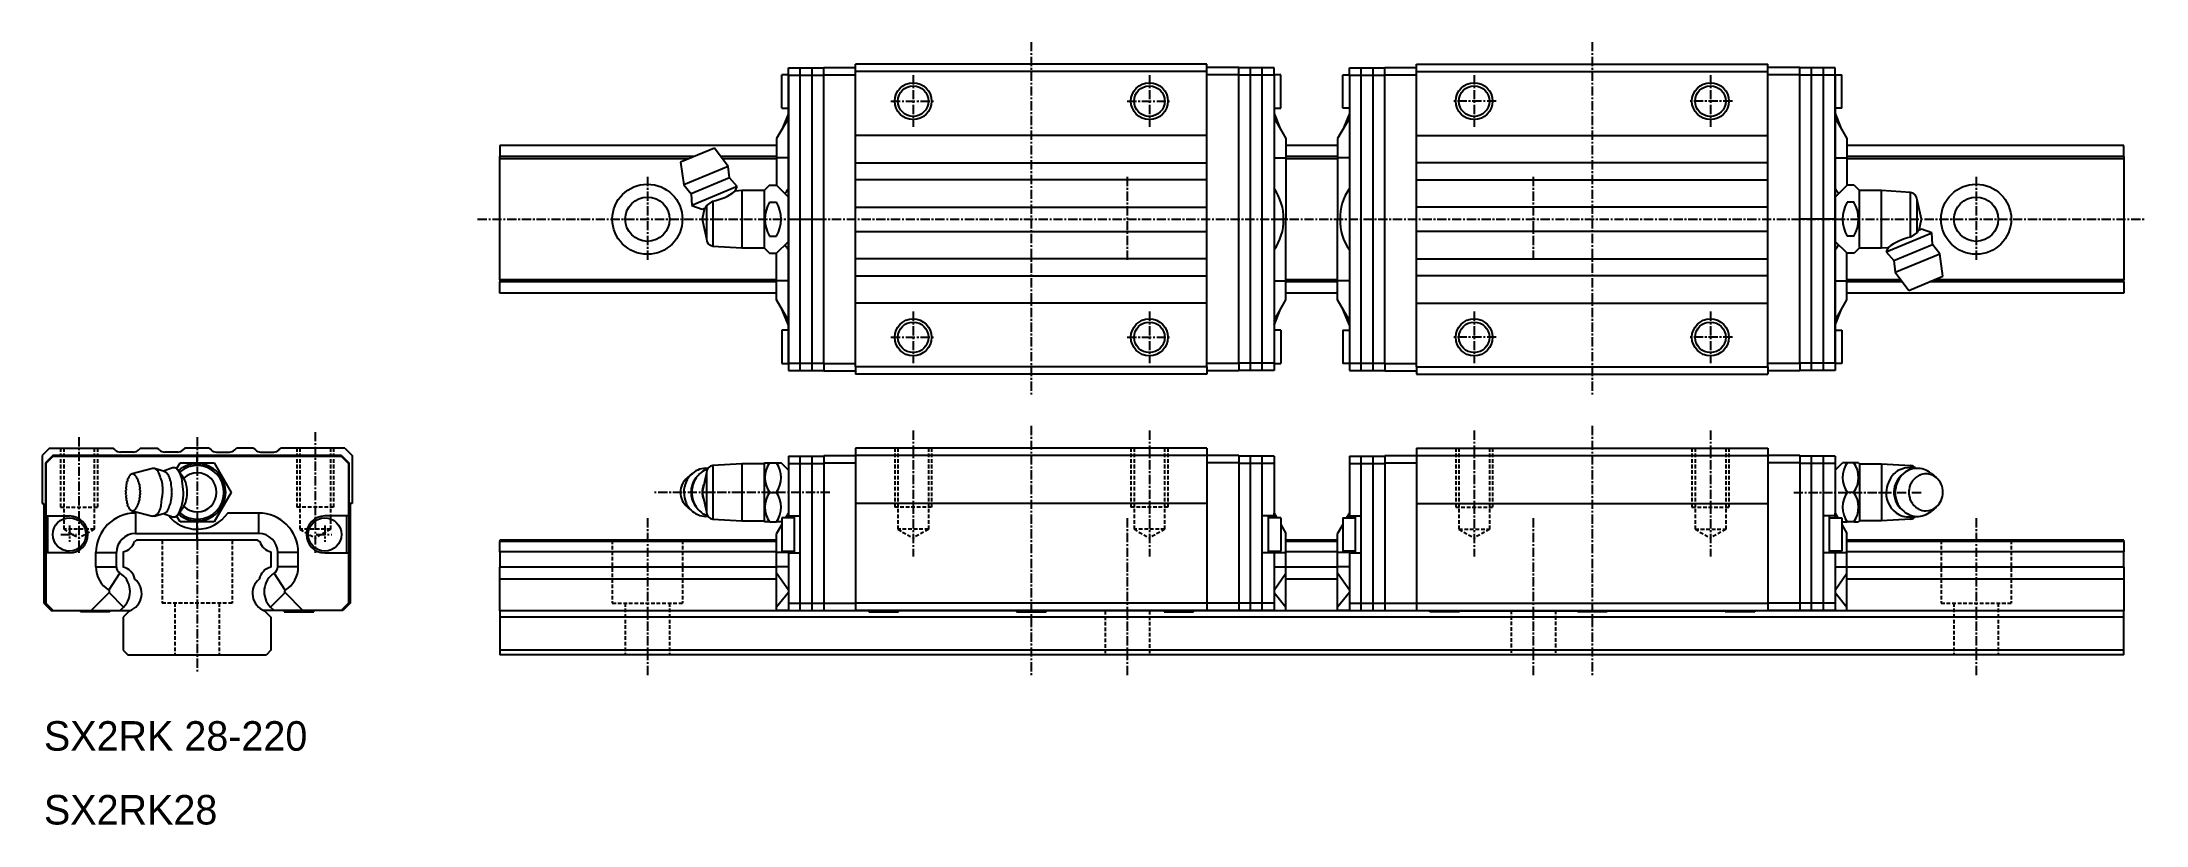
# Model space of a CAD drawing. Extents: x 10 to 295, y 10 to 116.
import ezdxf

# ---------------------------------------------------------------- set-up
doc = ezdxf.new("R2010")
doc.units = 0
doc.linetypes.add('CENTER', pattern=[2, 1.25, -0.25, 0.25, -0.25])
doc.linetypes.add('DASHED', pattern=[0.75, 0.5, -0.25])
doc.layers.get('0').update_dxf_attribs({"linetype": 'CONTINUOUS'})
doc.layers.add('CENTER', color=1, linetype='CENTER')

msp = doc.modelspace()

# ---------------------------------------------------------------- linework, layer by layer
at = {"color": 7, "linetype": 'CONTINUOUS'}
for p, q in [((109.95, 107.05), (109.95, 111.55)), ((110.85, 111.55), (109.95, 111.55)), ((110.85, 112.5), (115.65, 112.5)), ((110.85, 111.5), (110.85, 112.5)), ((110.85, 111.5), (110.85, 112.5)), ((110.85, 112.5), (115.65, 112.5)), ((110.85, 92), (110.85, 111.5)), ((110.85, 111.5), (110.85, 92)), ((110.85, 111.5), (115.65, 111.5)), ((110.85, 111.5), (115.65, 111.5)), ((112.45, 71.5), (112.45, 112.5)), ((114.05, 71.5), (114.05, 112.5)), ((115.65, 112.55), (119.95, 112.55)), ((115.65, 111.55), (115.65, 112.55)), ((115.65, 72.45), (115.65, 111.55)), ((115.65, 111.55), (119.95, 111.55)), ((167.55, 113), (119.95, 113)), ((119.95, 112), (119.95, 113)), ((119.95, 72), (119.95, 112)), ((167.55, 112), (119.95, 112)), ((167.55, 112), (167.55, 113)), ((171.85, 112.55), (167.55, 112.55)), ((167.55, 72), (167.55, 112)), ((171.85, 111.55), (167.55, 111.55)), ((171.85, 111.55), (171.85, 112.55)), ((176.65, 112.5), (171.85, 112.5)), ((171.85, 72.45), (171.85, 111.55)), ((176.65, 111.5), (171.85, 111.5)), ((173.45, 71.5), (173.45, 112.5)), ((175.05, 71.5), (175.05, 112.5)), ((176.65, 111.5), (176.65, 112.5)), ((177.55, 111.55), (176.65, 111.55)), ((176.65, 111.5), (176.65, 72.5)), ((177.55, 107.05), (177.55, 111.55)), ((185.95, 107.05), (185.95, 111.55)), ((185.95, 111.55), (186.85, 111.55)), ((186.85, 112.5), (191.65, 112.5)), ((186.85, 111.5), (186.85, 112.5)), ((186.85, 111.5), (186.85, 72.5)), ((186.85, 111.5), (191.65, 111.5)), ((188.45, 71.5), (188.45, 112.5)), ((190.05, 71.5), (190.05, 112.5)), ((191.65, 112.55), (195.95, 112.55)), ((191.65, 111.55), (191.65, 112.55)), ((191.65, 72.45), (191.65, 111.55)), ((191.65, 111.55), (195.95, 111.55)), ((195.95, 113), (243.55, 113)), ((195.95, 112), (195.95, 113)), ((195.95, 112), (243.55, 112)), ((195.95, 72), (195.95, 112)), ((243.55, 112), (243.55, 113)), ((247.85, 112.55), (243.55, 112.55)), ((243.55, 72), (243.55, 112)), ((247.85, 111.55), (243.55, 111.55)), ((247.85, 111.55), (247.85, 112.55)), ((252.65, 112.5), (247.85, 112.5)), ((252.65, 112.5), (247.85, 112.5)), ((247.85, 72.45), (247.85, 111.55)), ((252.65, 111.5), (247.85, 111.5)), ((252.65, 111.5), (247.85, 111.5)), ((249.45, 71.5), (249.45, 112.5)), ((251.05, 71.5), (251.05, 112.5)), ((252.65, 111.5), (252.65, 112.5)), ((252.65, 111.5), (252.65, 112.5)), ((252.65, 111.55), (253.55, 111.55)), ((252.65, 111.5), (252.65, 92)), ((252.65, 92), (252.65, 111.5)), ((253.55, 107.05), (253.55, 111.55)), ((110.85, 105.7), (109.25, 102.93)), ((110.85, 105.7), (109.25, 102.93)), ((109.95, 107.05), (110.85, 107.05)), ((110.85, 106.33), (109.97, 104.17)), ((110.85, 106.33), (109.97, 104.17)), ((176.65, 107.05), (177.55, 107.05)), ((176.65, 106.33), (177.53, 104.17)), ((176.65, 105.7), (178.25, 102.93)), ((186.85, 105.7), (185.25, 102.93)), ((186.85, 107.05), (185.95, 107.05)), ((186.85, 106.33), (185.97, 104.17)), ((253.55, 107.05), (252.65, 107.05)), ((252.65, 106.33), (253.53, 104.17)), ((252.65, 106.33), (253.53, 104.17)), ((252.65, 105.7), (254.25, 102.93)), ((252.65, 105.7), (254.25, 102.93)), ((109.25, 102.93), (109.25, 100.33)), ((109.25, 102.93), (109.25, 100.33)), ((167.55, 103.35), (119.95, 103.35)), ((178.25, 102.93), (178.25, 100.33)), ((185.25, 102.93), (185.25, 100.33)), ((195.95, 103.35), (243.55, 103.35)), ((254.25, 102.93), (254.25, 100.33)), ((254.25, 102.93), (254.25, 100.33)), ((109.25, 102), (71.75, 102)), ((71.75, 102), (71.75, 100.48)), ((98.07, 100.48), (71.75, 100.48)), ((71.75, 100.2), (71.75, 100.48)), ((71.75, 83.8), (71.75, 100.2)), ((97.38, 100.2), (71.75, 100.2)), ((100.86, 101.64), (96.24, 99.73)), ((102.71, 99.16), (100.86, 101.64)), ((109.25, 100.48), (101.73, 100.48)), ((109.25, 100.2), (101.94, 100.2)), ((109.25, 100.33), (109.25, 96.6)), ((109.25, 100.33), (109.25, 96.6)), ((110.85, 100.33), (109.25, 100.33)), ((110.85, 100.33), (109.25, 100.33)), ((176.65, 100.33), (178.25, 100.33)), ((185.25, 102), (178.25, 102)), ((185.25, 100.48), (178.25, 100.48)), ((178.25, 100.33), (178.25, 92)), ((185.25, 100.2), (178.25, 100.2)), ((185.25, 100.33), (185.25, 92)), ((186.85, 100.33), (185.25, 100.33)), ((252.65, 100.33), (254.25, 100.33)), ((252.65, 100.33), (254.25, 100.33)), ((291.75, 102), (254.25, 102)), ((291.75, 100.48), (254.25, 100.48)), ((254.25, 100.33), (254.25, 96.6)), ((254.25, 100.33), (254.25, 96.6)), ((291.75, 100.2), (254.25, 100.2)), ((291.75, 100.48), (291.75, 102)), ((291.75, 100.48), (291.75, 100.2)), ((291.75, 100.2), (291.75, 83.8)), ((96.24, 99.73), (96.69, 96.67)), ((102.71, 99.16), (96.69, 96.67)), ((102.89, 97.61), (97.66, 95.44)), ((102.89, 97.61), (102.71, 99.16)), ((103.93, 96.42), (102.89, 97.61)), ((119.95, 99.65), (167.55, 99.65)), ((167.55, 97.35), (119.95, 97.35)), ((243.55, 99.65), (195.95, 99.65)), ((195.95, 97.35), (243.55, 97.35)), ((96.69, 96.67), (97.66, 95.44)), ((97.66, 95.44), (97.76, 93.86)), ((103.93, 96.42), (97.76, 93.86)), ((99.75, 93.81), (100.63, 94.45)), ((100.63, 94.45), (100.63, 88.36)), ((103.66, 95.82), (103.93, 96.42)), ((104.55, 95.87), (103.66, 95.82)), ((103.66, 95.82), (103.66, 95.82)), ((103.66, 95.82), (103.66, 95.82)), ((104.55, 95.87), (104.55, 88.12)), ((107.55, 95.87), (104.55, 95.87)), ((108.29, 96.62), (107.55, 95.87)), ((107.55, 95.87), (107.55, 88.12)), ((108.29, 96.62), (109.23, 96.62)), ((108.29, 94.31), (109.23, 94.31)), ((110.85, 95), (109.23, 96.62)), ((252.65, 95), (254.27, 96.62)), ((255.21, 96.62), (254.27, 96.62)), ((255.21, 94.31), (254.27, 94.31)), ((255.21, 96.62), (255.95, 95.87)), ((255.95, 88.12), (255.95, 95.87)), ((258.95, 95.87), (255.95, 95.87)), ((258.95, 88.12), (258.95, 95.87)), ((262.87, 95.64), (258.95, 95.87)), ((262.87, 89.55), (262.87, 95.64)), ((263.75, 90.19), (263.75, 94.65)), ((264.35, 92), (263.75, 94.65)), ((97.76, 93.86), (99.15, 93.36)), ((99.15, 93.36), (99.63, 93.55)), ((99.49, 93.5), (99.15, 92)), ((99.15, 92), (99.75, 89.35)), ((99.63, 93.55), (99.75, 93.81)), ((99.75, 93.81), (99.75, 89.35)), ((110.85, 72.5), (110.85, 92)), ((110.85, 92), (110.85, 72.5)), ((110.85, 92), (110.85, 72.5)), ((110.85, 92), (115.65, 92)), ((119.95, 93.65), (167.55, 93.65)), ((178.25, 92), (177.92, 92)), ((178.25, 83.67), (178.25, 92)), ((185.25, 83.67), (185.25, 92)), ((185.25, 92), (185.58, 92)), ((243.55, 93.65), (195.95, 93.65)), ((252.65, 92), (247.85, 92)), ((252.65, 92), (252.65, 72.5)), ((252.65, 92), (252.65, 72.5)), ((252.65, 72.5), (252.65, 92)), ((264.01, 90.5), (264.35, 92)), ((100.63, 88.36), (104.55, 88.12)), ((108.29, 89.69), (109.23, 89.69)), ((109.23, 87.38), (110.85, 89)), ((119.95, 90.35), (167.55, 90.35)), ((243.55, 90.35), (195.95, 90.35)), ((254.27, 87.38), (252.65, 89)), ((255.21, 89.69), (254.27, 89.69)), ((259.57, 87.58), (265.74, 90.14)), ((260.61, 86.39), (265.84, 88.56)), ((263.75, 90.19), (262.87, 89.55)), ((263.87, 90.45), (263.75, 90.19)), ((264.35, 90.64), (263.87, 90.45)), ((265.74, 90.14), (264.35, 90.64)), ((265.84, 88.56), (265.74, 90.14)), ((266.81, 87.33), (265.84, 88.56)), ((104.55, 88.12), (107.55, 88.12)), ((107.55, 88.12), (108.29, 87.38)), ((108.29, 87.38), (109.23, 87.38)), ((109.25, 83.67), (109.25, 87.4)), ((109.25, 83.67), (109.25, 87.4)), ((109.25, 83.67), (109.25, 87.4)), ((167.55, 86.65), (119.95, 86.65)), ((195.95, 86.65), (243.55, 86.65)), ((254.25, 83.67), (254.25, 87.4)), ((254.25, 83.67), (254.25, 87.4)), ((254.25, 83.67), (254.25, 87.4)), ((255.21, 87.38), (254.27, 87.38)), ((255.95, 88.12), (255.21, 87.38)), ((255.95, 88.12), (258.95, 88.12)), ((258.95, 88.12), (259.84, 88.18)), ((259.84, 88.18), (259.57, 87.58)), ((259.57, 87.58), (260.61, 86.39)), ((259.84, 88.18), (259.84, 88.18)), ((259.84, 88.18), (259.84, 88.18)), ((260.61, 86.39), (260.79, 84.84)), ((260.79, 84.84), (266.81, 87.33)), ((267.26, 84.27), (266.81, 87.33)), ((109.25, 83.8), (71.75, 83.8)), ((71.75, 83.8), (71.75, 83.52)), ((109.25, 83.52), (71.75, 83.52)), ((71.75, 82), (71.75, 83.52)), ((109.25, 81.07), (109.25, 83.67)), ((110.85, 83.67), (109.25, 83.67)), ((109.25, 81.07), (109.25, 83.67)), ((110.85, 83.67), (109.25, 83.67)), ((109.25, 81.07), (109.25, 83.67)), ((110.85, 83.67), (109.25, 83.67)), ((119.95, 84.35), (167.55, 84.35)), ((176.65, 83.67), (178.25, 83.67)), ((185.25, 83.8), (178.25, 83.8)), ((178.25, 81.07), (178.25, 83.67)), ((185.25, 83.52), (178.25, 83.52)), ((186.85, 83.67), (185.25, 83.67)), ((185.25, 81.07), (185.25, 83.67)), ((243.55, 84.35), (195.95, 84.35)), ((252.65, 83.67), (254.25, 83.67)), ((252.65, 83.67), (254.25, 83.67)), ((252.65, 83.67), (254.25, 83.67)), ((261.56, 83.8), (254.25, 83.8)), ((254.25, 81.07), (254.25, 83.67)), ((254.25, 81.07), (254.25, 83.67)), ((254.25, 81.07), (254.25, 83.67)), ((261.77, 83.52), (254.25, 83.52)), ((260.79, 84.84), (262.64, 82.36)), ((262.64, 82.36), (267.26, 84.27)), ((291.75, 83.52), (265.43, 83.52)), ((291.75, 83.8), (266.12, 83.8)), ((291.75, 83.52), (291.75, 83.8)), ((291.75, 83.52), (291.75, 82)), ((109.25, 82), (71.75, 82)), ((110.85, 78.3), (109.25, 81.07)), ((110.85, 78.3), (109.25, 81.07)), ((110.85, 78.3), (109.25, 81.07)), ((110.85, 77.67), (109.97, 79.83)), ((110.85, 77.67), (109.97, 79.83)), ((110.85, 77.67), (109.97, 79.83)), ((167.55, 80.65), (119.95, 80.65)), ((176.65, 78.3), (178.25, 81.07)), ((176.65, 77.67), (177.53, 79.83)), ((185.25, 82), (178.25, 82)), ((186.85, 78.3), (185.25, 81.07)), ((186.85, 77.67), (185.97, 79.83)), ((195.95, 80.65), (243.55, 80.65)), ((252.65, 78.3), (254.25, 81.07)), ((252.65, 78.3), (254.25, 81.07)), ((252.65, 78.3), (254.25, 81.07)), ((252.65, 77.67), (253.53, 79.83)), ((252.65, 77.67), (253.53, 79.83)), ((252.65, 77.67), (253.53, 79.83)), ((291.75, 82), (254.25, 82)), ((110.85, 76.95), (109.95, 76.95)), ((109.95, 76.95), (109.95, 72.45)), ((177.55, 76.95), (176.65, 76.95)), ((177.55, 76.95), (177.55, 72.45)), ((185.95, 76.95), (185.95, 72.45)), ((185.95, 76.95), (186.85, 76.95)), ((252.65, 76.95), (253.55, 76.95)), ((253.55, 76.95), (253.55, 72.45)), ((109.95, 72.45), (110.85, 72.45)), ((110.85, 72.5), (110.85, 71.5)), ((110.85, 72.5), (110.85, 71.5)), ((110.85, 72.5), (110.85, 71.5)), ((110.85, 72.5), (115.65, 72.5)), ((110.85, 72.5), (115.65, 72.5)), ((110.85, 72.5), (115.65, 72.5)), ((110.85, 71.5), (115.65, 71.5)), ((110.85, 71.5), (115.65, 71.5)), ((110.85, 71.5), (115.65, 71.5)), ((115.65, 72.45), (119.95, 72.45)), ((115.65, 72.45), (115.65, 71.45)), ((115.65, 71.45), (119.95, 71.45)), ((167.55, 72), (119.95, 72)), ((119.95, 72), (119.95, 71)), ((171.85, 72.45), (167.55, 72.45)), ((167.55, 72), (167.55, 71)), ((171.85, 71.45), (167.55, 71.45)), ((176.65, 72.5), (171.85, 72.5)), ((171.85, 72.45), (171.85, 71.45)), ((176.65, 71.5), (171.85, 71.5)), ((176.65, 72.5), (176.65, 71.5)), ((176.65, 72.45), (177.55, 72.45)), ((186.85, 72.45), (185.95, 72.45)), ((186.85, 72.5), (186.85, 71.5)), ((186.85, 72.5), (191.65, 72.5)), ((186.85, 71.5), (191.65, 71.5)), ((191.65, 72.45), (191.65, 71.45)), ((191.65, 72.45), (195.95, 72.45)), ((191.65, 71.45), (195.95, 71.45)), ((195.95, 72), (243.55, 72)), ((195.95, 72), (195.95, 71)), ((247.85, 72.45), (243.55, 72.45)), ((243.55, 72), (243.55, 71)), ((247.85, 71.45), (243.55, 71.45)), ((252.65, 72.5), (247.85, 72.5)), ((252.65, 72.5), (247.85, 72.5)), ((252.65, 72.5), (247.85, 72.5)), ((247.85, 72.45), (247.85, 71.45)), ((252.65, 71.5), (247.85, 71.5)), ((252.65, 71.5), (247.85, 71.5)), ((252.65, 71.5), (247.85, 71.5)), ((252.65, 72.5), (252.65, 71.5)), ((252.65, 72.5), (252.65, 71.5)), ((252.65, 72.5), (252.65, 71.5)), ((253.55, 72.45), (252.65, 72.45)), ((167.55, 71), (119.95, 71)), ((195.95, 71), (243.55, 71)), ((10.75, 61), (9.75, 60)), ((9.75, 60), (9.75, 53.5)), ((11.2, 60), (10.2, 59)), ((11.25, 59.9), (10.25, 58.9)), ((11.25, 59.9), (10.25, 58.9)), ((10.75, 61), (19.4, 61)), ((50.3, 60), (11.2, 60)), ((11.25, 59.9), (30.75, 59.9)), ((30.75, 59.9), (11.25, 59.9)), ((19.66, 60.74), (19.4, 61)), ((22.14, 60.45), (20.36, 60.45)), ((23.1, 61), (22.84, 60.74)), ((23.1, 61), (25.4, 61)), ((25.66, 60.74), (25.4, 61)), ((28.14, 60.45), (26.36, 60.45)), ((29.1, 61), (28.84, 60.74)), ((32.4, 61), (29.1, 61)), ((30.75, 59.9), (50.25, 59.9)), ((30.75, 59.9), (50.25, 59.9)), ((50.25, 59.9), (30.75, 59.9)), ((30.75, 59), (30.75, 59.9)), ((32.4, 61), (32.66, 60.74)), ((33.36, 60.45), (35.14, 60.45)), ((35.84, 60.74), (36.1, 61)), ((38.4, 61), (36.1, 61)), ((38.4, 61), (38.66, 60.74)), ((39.36, 60.45), (41.14, 60.45)), ((41.84, 60.74), (42.1, 61)), ((50.75, 61), (42.1, 61)), ((50.25, 59.9), (51.25, 58.9)), ((50.25, 59.9), (51.25, 58.9)), ((50.25, 59.9), (51.25, 58.9)), ((50.3, 60), (51.3, 59)), ((50.75, 61), (51.75, 60)), ((51.75, 60), (51.75, 53.5)), ((110.85, 59.9), (110.85, 58.9)), ((110.85, 59.9), (115.65, 59.9)), ((110.85, 59.9), (110.85, 58.9)), ((110.85, 59.9), (115.65, 59.9)), ((110.85, 59.9), (110.85, 58.9)), ((110.85, 59.9), (115.65, 59.9)), ((112.45, 39), (112.45, 59.9)), ((114.05, 39), (114.05, 59.9)), ((115.65, 60), (119.95, 60)), ((115.65, 60), (115.65, 59)), ((167.55, 61), (119.95, 61)), ((119.95, 61), (119.95, 60)), ((167.55, 60), (119.95, 60)), ((119.95, 60), (119.95, 53.5)), ((167.55, 61), (167.55, 60)), ((171.85, 60), (167.55, 60)), ((167.55, 60), (167.55, 53.5)), ((171.85, 60), (171.85, 59)), ((176.65, 59.9), (171.85, 59.9)), ((173.45, 39), (173.45, 59.9)), ((175.05, 39), (175.05, 59.9)), ((176.65, 59.9), (176.65, 58.9)), ((186.85, 59.9), (191.65, 59.9)), ((186.85, 59.9), (186.85, 58.9)), ((188.45, 39), (188.45, 59.9)), ((190.05, 39), (190.05, 59.9)), ((191.65, 60), (195.95, 60)), ((191.65, 60), (191.65, 59)), ((195.95, 61), (243.55, 61)), ((195.95, 61), (195.95, 60)), ((195.95, 60), (243.55, 60)), ((195.95, 60), (195.95, 53.5)), ((243.55, 61), (243.55, 60)), ((243.55, 60), (243.55, 53.5)), ((247.85, 60), (243.55, 60)), ((247.85, 60), (247.85, 59)), ((252.65, 59.9), (247.85, 59.9)), ((252.65, 59.9), (247.85, 59.9)), ((252.65, 59.9), (247.85, 59.9)), ((249.45, 39), (249.45, 59.9)), ((251.05, 39), (251.05, 59.9)), ((252.65, 59.9), (252.65, 58.9)), ((252.65, 59.9), (252.65, 58.9)), ((252.65, 59.9), (252.65, 58.9)), ((10.2, 59), (10.2, 40)), ((10.25, 58.9), (10.25, 51.8)), ((10.25, 58.9), (10.25, 51.8)), ((24.71, 58.24), (21.97, 57.49)), ((26.35, 57.82), (24.98, 58.24)), ((27.43, 58.31), (26.21, 57.86)), ((27.98, 58.2), (28.44, 59)), ((28.61, 57.42), (28.19, 57.98)), ((28.44, 59), (33.06, 59)), ((28.94, 56.93), (28.61, 57.42)), ((33.06, 59), (35.37, 55)), ((51.25, 58.9), (51.25, 51.8)), ((51.25, 58.9), (51.25, 51.8)), ((51.25, 58.9), (51.25, 51.8)), ((51.3, 59), (51.3, 40)), ((97.86, 57.58), (97.14, 56.98)), ((99.75, 57.65), (99.15, 55)), ((99.75, 57.65), (99.75, 52.35)), ((104.55, 58.88), (100.63, 58.64)), ((100.63, 58.64), (100.63, 51.36)), ((107.55, 58.88), (104.55, 58.88)), ((104.55, 58.88), (104.55, 51.13)), ((107.67, 59), (107.55, 58.88)), ((107.55, 58.88), (107.55, 51.13)), ((107.67, 59), (108.29, 59)), ((108.29, 59), (109.23, 59)), ((109.23, 59), (109.85, 59)), ((110.85, 58), (109.85, 59)), ((110.85, 58.9), (115.65, 58.9)), ((110.85, 58.9), (110.85, 51.8)), ((110.85, 58.9), (110.85, 51.8)), ((110.85, 58.9), (115.65, 58.9)), ((110.85, 58.9), (110.85, 51.8)), ((110.85, 58.9), (115.65, 58.9)), ((115.65, 59), (119.95, 59)), ((115.65, 59), (115.65, 40)), ((171.85, 59), (167.55, 59)), ((171.85, 59), (171.85, 40)), ((176.65, 58.9), (171.85, 58.9)), ((176.65, 58.9), (176.65, 51.8)), ((186.85, 58.9), (186.85, 51.8)), ((186.85, 58.9), (191.65, 58.9)), ((191.65, 59), (191.65, 40)), ((191.65, 59), (195.95, 59)), ((247.85, 59), (243.55, 59)), ((247.85, 59), (247.85, 40)), ((252.65, 58.9), (247.85, 58.9)), ((252.65, 58.9), (247.85, 58.9)), ((252.65, 58.9), (247.85, 58.9)), ((252.65, 58), (253.65, 59)), ((252.65, 58.9), (252.65, 51.8)), ((252.65, 58.9), (252.65, 51.8)), ((252.65, 58.9), (252.65, 51.8)), ((254.27, 59), (253.65, 59)), ((255.21, 59), (254.27, 59)), ((255.82, 59), (255.21, 59)), ((255.82, 59), (255.95, 58.88)), ((255.95, 58.88), (255.95, 51.13)), ((255.95, 58.88), (258.95, 58.88)), ((258.95, 58.88), (262.87, 58.64)), ((258.95, 58.88), (258.95, 55)), ((261.43, 57.07), (261.74, 57.38)), ((262.87, 58.64), (262.87, 58.33)), ((265.64, 57.58), (266.36, 56.98)), ((29.2, 56.43), (28.94, 56.93)), ((35.37, 55), (33.06, 51)), ((99.15, 55), (99.75, 52.35)), ((108.29, 55), (109.23, 55)), ((255.21, 55), (254.27, 55)), ((258.95, 55), (258.95, 51.13)), ((9.75, 53.5), (10, 53.5)), ((10, 53.5), (10, 40)), ((10.25, 51.8), (13.45, 51.8)), ((10.25, 51.8), (13.45, 51.8)), ((10.5, 51.8), (10.5, 46.8)), ((10.5, 51.8), (10.5, 46.8)), ((21.97, 52.51), (24.71, 51.76)), ((22.42, 52.2), (22.42, 49.43)), ((22.42, 52.2), (22.42, 49.43)), ((24.98, 51.76), (26.35, 52.18)), ((26.21, 52.14), (27.43, 51.69)), ((28.44, 51), (27.98, 51.8)), ((28.19, 52.02), (28.61, 52.58)), ((28.61, 52.58), (28.94, 53.07)), ((28.94, 53.07), (29.2, 53.57)), ((39.08, 52.2), (34.89, 52.2)), ((39.08, 52.2), (34.89, 52.2)), ((39.08, 52.2), (34.89, 52.2)), ((39.08, 52.2), (39.08, 49.43)), ((39.08, 52.2), (39.08, 49.43)), ((39.08, 52.2), (39.08, 49.43)), ((51.25, 51.8), (48.05, 51.8)), ((51.25, 51.8), (48.05, 51.8)), ((51.25, 51.8), (48.05, 51.8)), ((51, 51.8), (51, 46.8)), ((51, 51.8), (51, 46.8)), ((51.5, 53.5), (51.5, 40)), ((51.75, 53.5), (51.5, 53.5)), ((100.63, 51.36), (104.55, 51.13)), ((109.95, 51.55), (109.95, 47.05)), ((111.65, 51.55), (109.95, 51.55)), ((110.4, 51.55), (110.58, 51.73)), ((110.85, 52.2), (110.47, 51.55)), ((110.85, 52.2), (110.47, 51.55)), ((110.85, 52.2), (110.47, 51.55)), ((110.85, 51.55), (110.85, 51.8)), ((110.85, 51.8), (112.45, 51.8)), ((110.85, 51.55), (110.85, 51.8)), ((110.85, 51.8), (112.45, 51.8)), ((110.85, 51.55), (110.85, 51.8)), ((110.85, 51.8), (112.45, 51.8)), ((111.65, 51.8), (111.65, 46.8)), ((111.65, 51.8), (111.65, 46.8)), ((119.95, 53.5), (119.95, 40)), ((167.55, 53.5), (119.95, 53.5)), ((167.55, 53.5), (167.55, 40)), ((176.65, 51.8), (175.05, 51.8)), ((175.85, 51.8), (175.85, 46.8)), ((177.55, 51.55), (175.85, 51.55)), ((176.65, 52.2), (177.03, 51.55)), ((176.65, 51.55), (176.65, 51.8)), ((177.55, 51.55), (177.55, 47.05)), ((185.95, 51.55), (185.95, 47.05)), ((185.95, 51.55), (187.65, 51.55)), ((186.85, 52.2), (186.47, 51.55)), ((186.85, 51.8), (188.45, 51.8)), ((186.85, 51.55), (186.85, 51.8)), ((187.65, 51.8), (187.65, 46.8)), ((195.95, 53.5), (243.55, 53.5)), ((195.95, 53.5), (195.95, 40)), ((243.55, 53.5), (243.55, 40)), ((252.65, 51.8), (251.05, 51.8)), ((252.65, 51.8), (251.05, 51.8)), ((252.65, 51.8), (251.05, 51.8)), ((251.85, 51.8), (251.85, 46.8)), ((251.85, 51.8), (251.85, 46.8)), ((251.85, 51.55), (253.55, 51.55)), ((252.65, 52.2), (253.03, 51.55)), ((252.65, 52.2), (253.03, 51.55)), ((252.65, 52.2), (253.03, 51.55)), ((252.65, 51.55), (252.65, 51.8)), ((252.65, 51.55), (252.65, 51.8)), ((252.65, 51.55), (252.65, 51.8)), ((253.1, 51.55), (252.92, 51.73)), ((253.55, 51.55), (253.55, 47.05)), ((262.87, 51.36), (258.95, 51.13)), ((261.74, 52.62), (261.43, 52.93)), ((262.87, 51.67), (262.87, 51.36)), ((266.36, 53.02), (265.64, 52.42)), ((22.55, 48.5), (22.27, 48.34)), ((22.42, 49.43), (30.75, 49.43)), ((22.42, 49.43), (30.75, 49.43)), ((38.95, 48.5), (22.55, 48.5)), ((33.06, 51), (28.44, 51)), ((30.75, 50), (30.75, 51)), ((30.75, 49.43), (30.75, 50)), ((30.75, 49.43), (30.75, 50)), ((30.75, 49.43), (30.75, 50)), ((39.08, 49.43), (30.75, 49.43)), ((39.08, 49.43), (30.75, 49.43)), ((39.08, 49.43), (30.75, 49.43)), ((30.75, 48.5), (30.75, 49.43)), ((38.95, 48.5), (39.23, 48.34)), ((109.25, 48.5), (71.75, 48.5)), ((71.75, 48.5), (71.75, 48.34)), ((104.55, 51.13), (107.55, 51.13)), ((107.55, 51.13), (107.67, 51)), ((108.29, 51), (107.67, 51)), ((108.29, 51), (109.23, 51)), ((109.85, 51), (109.23, 51)), ((109.95, 50.64), (109.25, 49.43)), ((109.95, 50.64), (109.25, 49.43)), ((109.95, 50.64), (109.25, 49.43)), ((109.25, 46.83), (109.25, 49.43)), ((109.25, 46.83), (109.25, 49.43)), ((109.25, 46.83), (109.25, 49.43)), ((109.85, 51), (109.95, 51.1)), ((177.55, 50.64), (178.25, 49.43)), ((178.25, 46.83), (178.25, 49.43)), ((185.25, 48.5), (178.25, 48.5)), ((185.95, 50.64), (185.25, 49.43)), ((185.25, 46.83), (185.25, 49.43)), ((253.65, 51), (253.55, 51.1)), ((253.55, 50.64), (254.25, 49.43)), ((253.55, 50.64), (254.25, 49.43)), ((253.55, 50.64), (254.25, 49.43)), ((253.65, 51), (254.27, 51)), ((254.25, 46.83), (254.25, 49.43)), ((254.25, 46.83), (254.25, 49.43)), ((254.25, 46.83), (254.25, 49.43)), ((291.75, 48.5), (254.25, 48.5)), ((255.21, 51), (254.27, 51)), ((255.21, 51), (255.82, 51)), ((255.95, 51.13), (255.82, 51)), ((258.95, 51.13), (255.95, 51.13)), ((291.75, 48.34), (291.75, 48.5)), ((10.25, 46.8), (10.25, 40)), ((10.25, 46.8), (10.25, 40)), ((13.45, 46.8), (10.25, 46.8)), ((13.45, 46.8), (10.25, 46.8)), ((17.05, 46.83), (19.82, 46.83)), ((17.05, 46.83), (19.82, 46.83)), ((17.05, 44.92), (17.05, 46.83)), ((17.05, 44.92), (17.05, 46.83)), ((19.82, 44.92), (19.82, 46.83)), ((19.82, 44.92), (19.82, 46.83)), ((20.75, 46.94), (20.75, 44.86)), ((40.75, 46.94), (40.75, 44.86)), ((44.45, 46.83), (41.68, 46.83)), ((44.45, 46.83), (41.68, 46.83)), ((44.45, 46.83), (41.68, 46.83)), ((41.68, 44.92), (41.68, 46.83)), ((41.68, 44.92), (41.68, 46.83)), ((41.68, 44.92), (41.68, 46.83)), ((44.45, 44.92), (44.45, 46.83)), ((44.45, 44.92), (44.45, 46.83)), ((44.45, 44.92), (44.45, 46.83)), ((48.05, 46.8), (51.25, 46.8)), ((48.05, 46.8), (51.25, 46.8)), ((48.05, 46.8), (51.25, 46.8)), ((51.25, 46.8), (51.25, 40)), ((51.25, 46.8), (51.25, 40)), ((51.25, 46.8), (51.25, 40)), ((109.25, 48.34), (71.75, 48.34)), ((71.75, 46.94), (71.75, 48.34)), ((109.25, 46.94), (71.75, 46.94)), ((71.75, 46.94), (71.75, 44.86)), ((109.25, 44.92), (109.25, 46.83)), ((110.85, 46.83), (109.25, 46.83)), ((109.25, 44.92), (109.25, 46.83)), ((110.85, 46.83), (109.25, 46.83)), ((109.25, 44.92), (109.25, 46.83)), ((110.85, 46.83), (109.25, 46.83)), ((109.95, 47.05), (111.65, 47.05)), ((110.85, 46.8), (110.85, 47.05)), ((110.85, 46.8), (110.85, 47.05)), ((110.85, 46.8), (110.85, 47.05)), ((110.85, 46.8), (110.85, 40)), ((110.85, 46.8), (112.45, 46.8)), ((110.85, 46.8), (110.85, 40)), ((110.85, 46.8), (112.45, 46.8)), ((110.85, 46.8), (112.45, 46.8)), ((110.85, 46.8), (110.85, 40)), ((176.65, 46.8), (175.05, 46.8)), ((175.85, 47.05), (177.55, 47.05)), ((176.65, 46.8), (176.65, 47.05)), ((176.65, 46.83), (178.25, 46.83)), ((176.65, 46.8), (176.65, 40)), ((185.25, 48.34), (178.25, 48.34)), ((185.25, 46.94), (178.25, 46.94)), ((178.25, 44.92), (178.25, 46.83)), ((186.85, 46.83), (185.25, 46.83)), ((185.25, 44.92), (185.25, 46.83)), ((187.65, 47.05), (185.95, 47.05)), ((186.85, 46.8), (186.85, 47.05)), ((186.85, 46.8), (188.45, 46.8)), ((186.85, 46.8), (186.85, 40)), ((252.65, 46.8), (251.05, 46.8)), ((252.65, 46.8), (251.05, 46.8)), ((252.65, 46.8), (251.05, 46.8)), ((253.55, 47.05), (251.85, 47.05)), ((252.65, 46.8), (252.65, 47.05)), ((252.65, 46.8), (252.65, 47.05)), ((252.65, 46.8), (252.65, 47.05)), ((252.65, 46.83), (254.25, 46.83)), ((252.65, 46.83), (254.25, 46.83)), ((252.65, 46.83), (254.25, 46.83)), ((252.65, 46.8), (252.65, 40)), ((252.65, 46.8), (252.65, 40)), ((252.65, 46.8), (252.65, 40)), ((291.75, 48.34), (254.25, 48.34)), ((291.75, 46.94), (254.25, 46.94)), ((254.25, 44.92), (254.25, 46.83)), ((254.25, 44.92), (254.25, 46.83)), ((254.25, 44.92), (254.25, 46.83)), ((291.75, 48.34), (291.75, 46.94)), ((291.75, 44.86), (291.75, 46.94)), ((17.05, 44.92), (19.82, 44.92)), ((17.05, 44.92), (19.82, 44.92)), ((18.8, 41.73), (20.29, 44.07)), ((18.8, 41.73), (20.29, 44.07)), ((42.7, 41.73), (41.21, 44.07)), ((42.7, 41.73), (41.21, 44.07)), ((42.7, 41.73), (41.21, 44.07)), ((44.45, 44.92), (41.68, 44.92)), ((44.45, 44.92), (41.68, 44.92)), ((44.45, 44.92), (41.68, 44.92)), ((109.25, 44.86), (71.75, 44.86)), ((71.75, 43.24), (71.75, 44.86)), ((109.25, 43.24), (71.75, 43.24)), ((71.75, 38.95), (71.75, 43.24)), ((110.85, 44.92), (109.25, 44.92)), ((109.25, 44.07), (109.25, 44.92)), ((110.85, 44.92), (109.25, 44.92)), ((109.25, 44.07), (109.25, 44.92)), ((110.85, 44.92), (109.25, 44.92)), ((109.25, 44.07), (109.25, 44.92)), ((109.25, 39.46), (109.25, 44.07)), ((110.85, 41.73), (109.25, 44.07)), ((109.25, 39.46), (109.25, 44.07)), ((110.85, 41.73), (109.25, 44.07)), ((109.25, 39.46), (109.25, 44.07)), ((110.85, 41.73), (109.25, 44.07)), ((176.65, 44.92), (178.25, 44.92)), ((176.65, 41.73), (178.25, 44.07)), ((178.25, 44.07), (178.25, 44.92)), ((185.25, 44.86), (178.25, 44.86)), ((178.25, 39.46), (178.25, 44.07)), ((185.25, 43.24), (178.25, 43.24)), ((186.85, 44.92), (185.25, 44.92)), ((185.25, 44.07), (185.25, 44.92)), ((186.85, 41.73), (185.25, 44.07)), ((185.25, 39.46), (185.25, 44.07)), ((252.65, 44.92), (254.25, 44.92)), ((252.65, 44.92), (254.25, 44.92)), ((252.65, 44.92), (254.25, 44.92)), ((252.65, 41.73), (254.25, 44.07)), ((252.65, 41.73), (254.25, 44.07)), ((252.65, 41.73), (254.25, 44.07)), ((254.25, 44.07), (254.25, 44.92)), ((254.25, 44.07), (254.25, 44.92)), ((254.25, 44.07), (254.25, 44.92)), ((291.75, 44.86), (254.25, 44.86)), ((254.25, 39.46), (254.25, 44.07)), ((254.25, 39.46), (254.25, 44.07)), ((254.25, 39.46), (254.25, 44.07)), ((291.75, 43.24), (254.25, 43.24)), ((291.75, 44.86), (291.75, 43.24)), ((291.75, 43.24), (291.75, 38.95)), ((10, 40), (11, 39)), ((10.2, 40), (11.2, 39)), ((10.25, 40), (11.25, 39)), ((10.25, 40), (11.25, 39)), ((16.42, 39), (18.84, 41.42)), ((16.42, 39), (18.84, 41.42)), ((18.84, 41.42), (20.8, 39.46)), ((18.84, 41.42), (20.8, 39.46)), ((42.66, 41.42), (40.7, 39.46)), ((42.66, 41.42), (40.7, 39.46)), ((42.66, 41.42), (40.7, 39.46)), ((45.08, 39), (42.66, 41.42)), ((45.08, 39), (42.66, 41.42)), ((45.08, 39), (42.66, 41.42)), ((51.25, 40), (50.25, 39)), ((51.25, 40), (50.25, 39)), ((51.25, 40), (50.25, 39)), ((51.3, 40), (50.3, 39)), ((51.5, 40), (50.5, 39)), ((110.85, 41.42), (109.25, 39.46)), ((110.85, 41.42), (109.25, 39.46)), ((110.85, 41.42), (109.25, 39.46)), ((110.85, 40), (110.85, 39)), ((110.85, 40), (115.65, 40)), ((110.85, 40), (110.85, 39)), ((110.85, 40), (115.65, 40)), ((110.85, 40), (115.65, 40)), ((110.85, 40), (110.85, 39)), ((115.65, 40), (119.95, 40)), ((115.65, 40), (115.65, 39)), ((167.55, 40), (119.95, 40)), ((119.95, 40), (119.95, 39)), ((171.85, 40), (167.55, 40)), ((167.55, 40), (167.55, 39)), ((176.65, 40), (171.85, 40)), ((171.85, 40), (171.85, 39)), ((176.65, 41.42), (178.25, 39.46)), ((176.65, 40), (176.65, 39)), ((186.85, 41.42), (185.25, 39.46)), ((186.85, 40), (186.85, 39)), ((186.85, 40), (191.65, 40)), ((191.65, 40), (191.65, 39)), ((191.65, 40), (195.95, 40)), ((195.95, 40), (243.55, 40)), ((195.95, 40), (195.95, 39)), ((243.55, 40), (243.55, 39)), ((247.85, 40), (243.55, 40)), ((247.85, 40), (247.85, 39)), ((252.65, 40), (247.85, 40)), ((252.65, 40), (247.85, 40)), ((252.65, 40), (247.85, 40)), ((252.65, 41.42), (254.25, 39.46)), ((252.65, 41.42), (254.25, 39.46)), ((252.65, 41.42), (254.25, 39.46)), ((252.65, 40), (252.65, 39)), ((252.65, 40), (252.65, 39)), ((252.65, 40), (252.65, 39)), ((11, 39), (11.2, 39)), ((11.2, 39), (11.25, 39)), ((11.25, 39), (16.42, 39)), ((11.25, 39), (16.42, 39)), ((14.95, 39), (14.95, 38.8)), ((18.95, 38.8), (14.95, 38.8)), ((16.42, 39), (20.33, 39)), ((16.42, 39), (20.33, 39)), ((18.95, 38.8), (18.95, 39)), ((20.33, 39), (20.8, 39.46)), ((20.33, 39), (20.8, 39.46)), ((20.33, 39), (21.73, 39)), ((20.33, 39), (21.73, 39)), ((21.6, 38.95), (20.75, 38.1)), ((20.75, 38.1), (20.75, 33.6)), ((41.17, 39), (39.77, 39)), ((41.17, 39), (39.77, 39)), ((41.17, 39), (39.77, 39)), ((39.9, 38.95), (40.75, 38.1)), ((41.17, 39), (40.7, 39.46)), ((41.17, 39), (40.7, 39.46)), ((41.17, 39), (40.7, 39.46)), ((40.75, 38.1), (40.75, 33.6)), ((45.08, 39), (41.17, 39)), ((45.08, 39), (41.17, 39)), ((45.08, 39), (41.17, 39)), ((42.55, 39), (42.55, 38.8)), ((42.55, 38.8), (46.55, 38.8)), ((50.25, 39), (45.08, 39)), ((50.25, 39), (45.08, 39)), ((50.25, 39), (45.08, 39)), ((46.55, 38.8), (46.55, 39)), ((50.3, 39), (50.25, 39)), ((50.5, 39), (50.3, 39)), ((121.75, 38.95), (71.75, 38.95)), ((71.75, 38.95), (71.75, 38.1)), ((291.75, 38.1), (71.75, 38.1)), ((71.75, 38.1), (71.75, 33.6)), ((109.25, 39), (109.25, 39.46)), ((109.25, 39), (109.25, 39.46)), ((109.25, 39), (109.25, 39.46)), ((110.85, 39), (109.25, 39)), ((110.85, 39), (109.25, 39)), ((110.85, 39), (109.25, 39)), ((110.85, 39), (115.65, 39)), ((110.85, 39), (115.65, 39)), ((110.85, 39), (115.65, 39)), ((115.65, 39), (119.95, 39)), ((167.55, 39), (119.95, 39)), ((121.75, 39), (121.75, 38.8)), ((121.75, 38.8), (125.75, 38.8)), ((125.75, 38.8), (125.75, 39)), ((141.75, 38.95), (125.75, 38.95)), ((141.75, 39), (141.75, 38.8)), ((141.75, 38.8), (145.75, 38.8)), ((145.75, 38.8), (145.75, 39)), ((161.75, 38.95), (145.75, 38.95)), ((161.75, 39), (161.75, 38.8)), ((161.75, 38.8), (165.75, 38.8)), ((165.75, 38.8), (165.75, 39)), ((197.75, 38.95), (165.75, 38.95)), ((171.85, 39), (167.55, 39)), ((176.65, 39), (171.85, 39)), ((176.65, 39), (178.25, 39)), ((178.25, 39), (178.25, 39.46)), ((185.25, 39), (185.25, 39.46)), ((186.85, 39), (185.25, 39)), ((186.85, 39), (191.65, 39)), ((191.65, 39), (195.95, 39)), ((195.95, 39), (243.55, 39)), ((197.75, 38.8), (197.75, 39)), ((201.75, 38.8), (197.75, 38.8)), ((201.75, 39), (201.75, 38.8)), ((201.75, 38.95), (217.75, 38.95)), ((217.75, 38.95), (201.75, 38.95)), ((217.75, 38.8), (217.75, 39)), ((221.75, 38.8), (217.75, 38.8)), ((221.75, 39), (221.75, 38.8)), ((221.75, 38.95), (237.75, 38.95)), ((237.75, 38.95), (221.75, 38.95)), ((237.75, 38.8), (237.75, 39)), ((241.75, 38.8), (237.75, 38.8)), ((241.75, 39), (241.75, 38.8)), ((291.75, 38.95), (241.75, 38.95)), ((247.85, 39), (243.55, 39)), ((252.65, 39), (247.85, 39)), ((252.65, 39), (247.85, 39)), ((252.65, 39), (247.85, 39)), ((252.65, 39), (254.25, 39)), ((252.65, 39), (254.25, 39)), ((252.65, 39), (254.25, 39)), ((254.25, 39), (254.25, 39.46)), ((254.25, 39), (254.25, 39.46)), ((254.25, 39), (254.25, 39.46)), ((291.75, 38.1), (291.75, 38.95)), ((291.75, 33.6), (291.75, 38.1)), ((20.75, 33.6), (21.35, 33)), ((21.35, 33), (40.15, 33)), ((40.75, 33.6), (40.15, 33)), ((291.75, 33.6), (71.75, 33.6)), ((71.75, 33.6), (71.75, 33)), ((291.75, 33), (71.75, 33)), ((291.75, 33), (291.75, 33.6))]:
    msp.add_line(p, q, dxfattribs=at)
at = {"color": 3, "linetype": 'DASHED'}
for p, q in [((12.25, 61), (12.25, 53)), ((12.68, 61), (12.68, 50)), ((16.82, 61), (16.82, 50)), ((17.25, 61), (17.25, 53)), ((44.25, 61), (44.25, 53)), ((44.68, 61), (44.68, 50)), ((48.82, 61), (48.82, 50)), ((49.25, 61), (49.25, 53)), ((125.25, 61), (125.25, 53)), ((125.68, 61), (125.68, 50)), ((129.82, 61), (129.82, 50)), ((130.25, 61), (130.25, 53)), ((157.25, 61), (157.25, 53)), ((157.68, 61), (157.68, 50)), ((161.82, 61), (161.82, 50)), ((162.25, 61), (162.25, 53)), ((201.25, 61), (201.25, 53)), ((201.68, 61), (201.68, 50)), ((205.82, 61), (205.82, 50)), ((206.25, 61), (206.25, 53)), ((233.25, 61), (233.25, 53)), ((233.68, 61), (233.68, 50)), ((237.82, 61), (237.82, 50)), ((238.25, 61), (238.25, 53)), ((12.25, 53), (17.25, 53)), ((49.25, 53), (44.25, 53)), ((130.25, 53), (125.25, 53)), ((162.25, 53), (157.25, 53)), ((201.25, 53), (206.25, 53)), ((233.25, 53), (238.25, 53)), ((16.82, 50), (12.68, 50)), ((12.68, 50), (14.75, 48.81)), ((16.82, 50), (14.75, 48.81)), ((26, 48.5), (26, 40)), ((35.5, 48.5), (35.5, 40)), ((44.68, 50), (46.75, 48.81)), ((48.82, 50), (44.68, 50)), ((48.82, 50), (46.75, 48.81)), ((87, 48.5), (87, 40)), ((96.5, 48.5), (96.5, 40)), ((129.82, 50), (125.68, 50)), ((125.68, 50), (127.75, 48.81)), ((129.82, 50), (127.75, 48.81)), ((157.68, 50), (159.75, 48.81)), ((161.82, 50), (157.68, 50)), ((161.82, 50), (159.75, 48.81)), ((201.68, 50), (205.82, 50)), ((201.68, 50), (203.75, 48.81)), ((205.82, 50), (203.75, 48.81)), ((233.68, 50), (237.82, 50)), ((233.68, 50), (235.75, 48.81)), ((237.82, 50), (235.75, 48.81)), ((267, 48.5), (267, 40)), ((276.5, 48.5), (276.5, 40)), ((35.5, 40), (26, 40)), ((27.75, 40), (27.75, 33)), ((33.75, 40), (33.75, 33)), ((87, 40), (96.5, 40)), ((88.75, 40), (88.75, 33)), ((94.75, 40), (94.75, 33)), ((267, 40), (276.5, 40)), ((268.75, 40), (268.75, 33)), ((274.75, 40), (274.75, 33)), ((153.75, 38.95), (153.75, 33)), ((159.75, 38.95), (159.75, 33)), ((208.75, 39), (208.75, 33)), ((214.75, 39), (214.75, 33))]:
    msp.add_line(p, q, dxfattribs=at)
at = {"linetype": 'CONTINUOUS'}
for p, q in [((24.98, 58.24), (24.71, 58.24)), ((24.98, 51.76), (24.71, 51.76))]:
    msp.add_line(p, q, dxfattribs=at)
at = {"color": 3, "linetype": 'CONTINUOUS'}
for centre in [(127.75, 108), (159.75, 108), (203.75, 108), (235.75, 108), (127.75, 76), (159.75, 76), (203.75, 76), (235.75, 76)]:
    msp.add_circle(centre, 2.5, dxfattribs=at)
at = {"color": 7, "linetype": 'CONTINUOUS'}
for centre, radius in [((127.75, 108), 2.07), ((159.75, 108), 2.07), ((203.75, 108), 2.07), ((235.75, 108), 2.07), ((91.75, 92), 4.75), ((91.75, 92), 3), ((271.75, 92), 4.75), ((271.75, 92), 3), ((127.75, 76), 2.07), ((159.75, 76), 2.07), ((203.75, 76), 2.07), ((235.75, 76), 2.07), ((13.45, 49.3), 2.25), ((48.05, 49.3), 2.25)]:
    msp.add_circle(centre, radius, dxfattribs=at)
for centre, radius, start, end in [((99.23, 101.55), 7.24, 281.1312, 307.648), ((112.3, 92), 4.62, 150.0092, 209.9908), ((105.23, 92), 4.62, 330.0001, 29.9999), ((113.99, 93.49), 4.11, 139.8147, 151.2732), ((113.99, 93.49), 4.11, 139.8147, 151.2732), ((171.25, 92.22), 6.67, 358.1073, 36.0009), ((192.25, 92.22), 6.67, 143.9991, 181.8927), ((249.51, 93.49), 4.11, 28.7268, 40.1853), ((249.51, 93.49), 4.11, 28.7268, 40.1853), ((258.27, 92), 4.62, 150.0001, 209.9999), ((251.2, 92), 4.62, 330.0092, 29.9908), ((262.75, 94.65), 1, 0, 83.2229), ((171.25, 91.78), 6.67, 323.9991, 1.8927), ((192.25, 91.78), 6.67, 178.1073, 216.0009), ((100.75, 89.35), 1, 180, 263.2229), ((113.99, 90.51), 4.11, 208.7268, 220.1853), ((113.99, 90.51), 4.11, 208.7268, 220.1853), ((113.99, 90.51), 4.11, 208.7268, 220.1853), ((249.51, 90.51), 4.11, 319.8147, 331.2732), ((249.51, 90.51), 4.11, 319.8147, 331.2732), ((249.51, 90.51), 4.11, 319.8147, 331.2732), ((264.27, 82.45), 7.24, 101.1312, 127.648), ((20.36, 61.45), 1, 225, 270), ((22.14, 61.45), 1, 270, 315), ((26.36, 61.45), 1, 225, 270), ((28.14, 61.45), 1, 270, 315), ((33.36, 61.45), 1, 225, 270), ((35.14, 61.45), 1, 270, 315), ((39.36, 61.45), 1, 225, 270), ((41.14, 61.45), 1, 270, 315), ((22.52, 56.49), 1.18, 149.9462, 160.6158), ((23.59, 55.88), 2.41, 144.2871, 149.9462), ((22.03, 57), 0.49, 97.1639, 144.2871), ((21.92, 56.86), 0.628, 42.7713, 85.8209), ((21.09, 56.09), 1.76, 34.4113, 42.7713), ((21.41, 56.31), 1.37, 24.8028, 34.4113), ((24.57, 57.24), 1.08, 21.0278, 67.2834), ((5.01, 49.72), 22.03, 18.6519, 21.0278), ((25.76, 56.55), 1.39, 55.0676, 65.0564), ((26.19, 57.16), 0.646, 25.4744, 55.0676), ((47.21, 67.18), 22.64, 205.4744, 206.7542), ((27.61, 57.83), 0.511, 60.8171, 110.5992), ((27.38, 57.42), 0.984, 34.9878, 60.8171), ((25.54, 56.13), 3.23, 7.3525, 34.9878), ((30.75, 55), 3.88, 229.2393, 130.7607), ((30.75, 55), 3.64, 229.0058, 130.9942), ((30.75, 55), 2.65, 226.8285, 133.1715), ((99.99, 55.08), 3.29, 130.7852, 155.8923), ((99.71, 55.4), 2.86, 85.1547, 130.7852), ((100.95, 55.25), 3.11, 109.6894, 146.9357), ((100.75, 57.65), 1, 96.7771, 180), ((111.22, 57), 3.54, 145.6279, 214.3721), ((106.31, 57), 3.54, 325.6279, 34.3721), ((257.19, 57), 3.54, 145.6279, 214.3721), ((252.28, 57), 3.54, 325.6279, 34.3721), ((263.4, 54.87), 3.83, 136.741, 178.1041), ((262.26, 55.94), 2.27, 115.1296, 136.741), ((263.69, 55.01), 3.08, 126.2099, 230.7496), ((264.42, 54.92), 3.64, 137.6191, 178.8069), ((262.79, 54.82), 3.51, 88.6836, 115.1296), ((263.73, 55.55), 2.7, 91.7682, 137.6191), ((262.75, 57.65), 1, 36.791, 83.2229), ((262.83, 56.48), 1.85, 71.5934, 88.6836), ((265.22, 55), 2.59, 129.7266, 144.8049), ((264.92, 55.37), 2.12, 111.4007, 129.7266), ((263.74, 55.26), 2.99, 50.6705, 91.7682), ((264.97, 55.23), 2.27, 90.6006, 111.4007), ((264.97, 55.47), 2.03, 68.2985, 90.6006), ((264.83, 55.11), 2.42, 50.6319, 68.2985), ((22.93, 55.29), 1.81, 173.733, 180.0616), ((17.4, 55.28), 3.71, 356.9724, 0.0616), ((22.93, 54.99), 1.83, 176.9724, 183.2469), ((17.4, 54.68), 3.72, 0.1617, 3.2469), ((22.93, 54.69), 1.81, 180.1617, 186.4986), ((17.28, 55.91), 3.87, 353.733, 356.7047), ((17.26, 54.05), 3.89, 3.5403, 6.4986), ((22.91, 55.58), 1.77, 170.1836, 176.7047), ((22.91, 54.4), 1.77, 183.5403, 190.0814), ((16.91, 56.62), 4.32, 350.1836, 352.8665), ((22.86, 55.88), 1.68, 165.9229, 172.8665), ((15.69, 57.67), 5.71, 345.9229, 347.9835), ((22.76, 56.17), 1.51, 160.0922, 167.9835), ((-0.51, 64.6), 23.24, 340.0922, 340.6158), ((17.09, 54.32), 6.13, 22.7591, 24.8028), ((21.05, 55.98), 1.84, 16.1339, 22.7591), ((-10.61, 46.82), 34.79, 15.7913, 16.1339), ((20.83, 55.71), 2.12, 10.2366, 15.7913), ((53.87, 61.68), 31.46, 190.2366, 190.607), ((20.71, 55.47), 2.29, 5.5412, 10.607), ((20.71, 54.52), 2.28, 349.0693, 354.1585), ((39.2, 57.26), 16.29, 185.5412, 186.2483), ((39.56, 52.59), 16.67, 173.4671, 174.1585), ((20.64, 55.23), 2.37, 1.408, 6.2483), ((20.65, 54.76), 2.37, 353.4671, 358.3172), ((36.65, 54.29), 13.64, 177.4766, 178.3172), ((36.58, 55.62), 13.57, 181.408, 182.2531), ((20.62, 54.99), 2.4, 357.4766, 2.2531), ((21.9, 55.42), 4.21, 354.2322, 18.6519), ((-49.21, 62.61), 75.68, 352.8838, 354.2322), ((25.75, 56.36), 1.4, 7.3483, 26.7542), ((52.19, 59.77), 25.26, 187.3483, 189.748), ((24.63, 54.34), 2.66, 340.7177, 1.156), ((32.22, 54.49), 4.94, 174.0912, 181.156), ((25.51, 55.19), 1.81, 354.0912, 9.748), ((6.7, 53.7), 22.23, 3.3561, 7.3525), ((23.78, 54.7), 5.12, 345.9353, 3.3561), ((24.09, 55), 5.31, 344.3386, 15.6614), ((98.99, 54.99), 2.75, 156.3696, 179.7225), ((98.87, 54.99), 2.63, 179.7225, 204.1854), ((98.7, 55.11), 2.43, 129.9202, 156.3696), ((100.14, 55.01), 3.45, 155.8923, 180.1998), ((100.25, 55.01), 3.56, 180.1998, 203.7081), ((100.79, 54.99), 3.14, 141.4466, 179.7942), ((100.64, 54.99), 2.98, 179.7942, 196.5767), ((101.22, 55.02), 3.46, 163.2854, 180.3436), ((101.52, 55.02), 3.76, 180.3436, 196.0273), ((101.36, 54.98), 3.61, 146.9357, 163.2854), ((101.55, 55), 2.4, 154.7068, 179.7781), ((101.61, 55.02), 2.46, 180.3823, 205.1326), ((111.22, 53), 3.54, 145.6279, 214.3721), ((106.31, 53), 3.54, 325.6279, 34.3721), ((257.19, 53), 3.54, 145.6279, 214.3721), ((252.28, 53), 3.54, 325.6279, 34.3721), ((262.84, 54.89), 3.28, 178.1041, 241.8177), ((264.06, 54.93), 3.28, 178.8069, 224.8147), ((265.09, 55.02), 2.45, 168.7966, 180.5394), ((265.64, 55.03), 3.01, 180.5394, 190.1247), ((265.56, 54.93), 2.94, 158.6141, 168.7966), ((265.07, 54.93), 2.42, 190.1247, 202.4646), ((265.03, 55.14), 2.36, 144.8049, 158.6141), ((264.68, 55.02), 2.58, 359.4947, 49.3507), ((264.45, 55.02), 2.8, 336.5974, 359.4947), ((13.45, 49.3), 2.5, 270, 90), ((13.45, 49.3), 2.5, 270, 90), ((22.42, 46.83), 5.37, 90.0008, 179.9992), ((22.42, 46.83), 5.37, 90.0008, 179.9992), ((16.87, 53.32), 4.37, 7.4277, 10.0814), ((22.86, 54.1), 1.67, 187.4277, 194.4141), ((15.52, 52.22), 5.9, 12.4183, 14.4141), ((22.75, 53.81), 1.5, 192.4183, 200.4132), ((-12.21, 40.8), 35.8, 20.0721, 20.4132), ((22.5, 53.48), 1.15, 200.0721, 211.1208), ((23.27, 53.95), 2.06, 211.1208, 217.8884), ((22.03, 52.98), 0.477, 217.8884, 242.119), ((21.98, 52.89), 0.381, 242.119, 267.2598), ((21.93, 53.11), 0.597, 273.2202, 298.7005), ((21.94, 53.1), 0.589, 298.7005, 314.972), ((21.22, 53.81), 1.59, 314.972, 324.4048), ((21.44, 53.66), 1.33, 324.4048, 334.4057), ((17.57, 55.51), 5.62, 334.4057, 336.6464), ((21.07, 54), 1.81, 336.6464, 343.3865), ((-4.73, 61.7), 28.74, 343.3865, 343.8022), ((20.84, 54.27), 2.1, 343.8022, 349.4059), ((56.97, 47.52), 34.65, 169.0693, 169.4059), ((23.82, 53.49), 2.08, 304.0454, 352.8838), ((26.05, 52.97), 0.842, 290.5673, 338.4782), ((30.75, 55), 5, 218.0521, 269.9873), ((30.75, 55), 5, 218.0521, 269.9873), ((6.59, 60.65), 21.76, 338.4782, 340.7177), ((27.63, 52.59), 0.919, 257.7557, 277.7073), ((27.72, 51.92), 0.242, 277.7073, 306.3092), ((28.69, 50.59), 1.41, 120.5653, 126.3092), ((27.69, 52.29), 0.561, 300.5653, 331.7244), ((22.7, 54.97), 6.23, 331.7244, 345.9353), ((30.75, 55), 5, 270.0118, 325.9324), ((30.75, 55), 5, 270.0118, 325.9324), ((30.75, 55), 5, 270.0118, 325.9324), ((39.08, 46.83), 5.37, 0.0008, 89.9992), ((39.08, 46.83), 5.37, 0.0008, 89.9992), ((39.08, 46.83), 5.37, 0.0008, 89.9992), ((48.05, 49.3), 2.5, 90, 270), ((48.05, 49.3), 2.5, 90, 270), ((48.05, 49.3), 2.5, 90, 270), ((98.78, 54.95), 2.53, 204.1854, 229.5249), ((99.91, 54.86), 3.19, 203.7081, 230.0021), ((128.55, 89.82), 48.38, 229.5249, 230.6346), ((100.87, 55.06), 3.23, 196.5767, 217.9131), ((99.76, 54.68), 2.95, 230.0021, 251.8623), ((101.11, 54.9), 3.33, 196.0273, 213.7038), ((101.13, 54.92), 3.36, 213.7038, 231.0042), ((99.7, 54.5), 2.76, 251.8623, 275.2328), ((100.85, 54.56), 2.9, 231.0042, 250.9998), ((100.75, 52.35), 1, 180, 263.2229), ((148.51, 50.86), 37.68, 177.9624, 178.5672), ((148.49, 50.86), 37.66, 177.9623, 178.5689), ((148.49, 50.86), 37.66, 177.9623, 178.5689), ((138.99, 50.86), 37.68, 1.4328, 2.0376), ((224.51, 50.86), 37.68, 177.9624, 178.5672), ((215.01, 50.86), 37.66, 1.4311, 2.0377), ((215.01, 50.86), 37.66, 1.4311, 2.0377), ((214.99, 50.86), 37.68, 1.4328, 2.0376), ((262.65, 54.53), 2.87, 241.8177, 285.548), ((263.95, 54.82), 3.11, 224.8147, 244.7743), ((263.78, 54.46), 2.72, 244.7743, 267.3138), ((265.42, 55.07), 2.8, 202.4646, 214.1163), ((262.75, 52.35), 1, 276.7771, 323.209), ((264.98, 54.77), 2.27, 214.1163, 231.3522), ((265.1, 54.93), 2.47, 231.3522, 242.8397), ((263.79, 54.61), 2.87, 267.3138, 310.2475), ((264.94, 54.6), 2.1, 242.8397, 270.3125), ((264.94, 54.7), 2.2, 270.3125, 310.2548), ((264.83, 54.86), 2.39, 309.6388, 336.5974), ((22.42, 46.83), 2.6, 90, 180), ((22.42, 46.83), 2.6, 90, 180), ((39.08, 46.83), 2.6, 0, 90), ((39.08, 46.83), 2.6, 0, 90), ((39.08, 46.83), 2.6, 0, 90), ((20.27, 48.98), 2.1, 283.2606, 342.1056), ((41.23, 48.98), 2.1, 197.8944, 256.7394), ((20.82, 44.92), 3.77, 180, 237.6682), ((20.82, 44.92), 3.77, 180, 237.6682), ((20.82, 44.92), 1, 180, 237.6682), ((20.82, 44.92), 1, 180, 237.6682), ((18.7, 41.56), 2.97, 315, 57.6682), ((18.7, 41.56), 2.97, 315, 57.6682), ((20.27, 42.82), 2.1, 11.6297, 76.7394), ((20.75, 41.3), 2.5, 289.8363, 50.9443), ((40.75, 41.3), 2.5, 129.0557, 250.1637), ((41.23, 42.82), 2.1, 103.2606, 168.3703), ((42.8, 41.56), 2.97, 122.3318, 225), ((42.8, 41.56), 2.97, 122.3318, 225), ((42.8, 41.56), 2.97, 122.3318, 225), ((40.68, 44.92), 1, 302.3318, 0), ((40.68, 44.92), 1, 302.3318, 0), ((40.68, 44.92), 1, 302.3318, 0), ((40.68, 44.92), 3.77, 302.3318, 0), ((40.68, 44.92), 3.77, 302.3318, 0), ((40.68, 44.92), 3.77, 302.3318, 0), ((18.7, 41.56), 0.2, 315.0001, 57.6681), ((42.8, 41.56), 0.2, 122.3318, 224.9999)]:
    msp.add_arc(centre, radius, start, end, dxfattribs=at)
at = {"layer": 'CENTER', "color": 1, "linetype": 'CENTER'}
for p, q in [((143.75, 116), (143.75, 68)), ((219.75, 116), (219.75, 68)), ((127.75, 111.5), (127.75, 104.5)), ((159.75, 111.5), (159.75, 104.5)), ((203.75, 111.5), (203.75, 104.5)), ((235.75, 111.5), (235.75, 104.5)), ((124.75, 108), (130.75, 108)), ((156.75, 108), (162.75, 108)), ((206.75, 108), (200.75, 108)), ((238.75, 108), (232.75, 108)), ((91.75, 97.75), (91.75, 86.25)), ((156.75, 97.75), (156.75, 86.25)), ((211.75, 97.75), (211.75, 86.25)), ((271.75, 97.75), (271.75, 86.25)), ((68.75, 92), (294.75, 92)), ((127.75, 79.5), (127.75, 72.5)), ((159.75, 79.5), (159.75, 72.5)), ((203.75, 79.5), (203.75, 72.5)), ((235.75, 79.5), (235.75, 72.5)), ((124.75, 76), (130.75, 76)), ((156.75, 76), (162.75, 76)), ((206.75, 76), (200.75, 76)), ((238.75, 76), (232.75, 76)), ((46.75, 63.17), (46.75, 46.81)), ((127.75, 63.36), (127.75, 46.31)), ((143.75, 64), (143.75, 30)), ((159.75, 63.36), (159.75, 46.31)), ((203.75, 63.36), (203.75, 46.31)), ((219.75, 64), (219.75, 30)), ((235.75, 63.36), (235.75, 46.31)), ((14.75, 62.47), (14.75, 46.81)), ((30.75, 62.47), (30.75, 30.75)), ((116.46, 55), (92.72, 55)), ((247.04, 55), (264.38, 55)), ((91.75, 51.5), (91.75, 30)), ((156.75, 51.5), (156.75, 30)), ((211.75, 51.5), (211.75, 30)), ((271.75, 51.5), (271.75, 30)), ((12.3, 49.3), (14.4, 49.3)), ((13.45, 50.5), (13.45, 48.3)), ((46.9, 49.3), (49, 49.3)), ((48.05, 50.5), (48.05, 48.3))]:
    msp.add_line(p, q, dxfattribs=at)

# ---------------------------------------------------------------- texts
at = {"color": 7, "linetype": 'CONTINUOUS'}
for s, p in [('SX2RK 28-220', (10, 20)), ('SX2RK28', (10, 10))]:
    msp.add_text(s, height=4, dxfattribs=at).set_placement(p)

doc.saveas('drawing.dxf')
